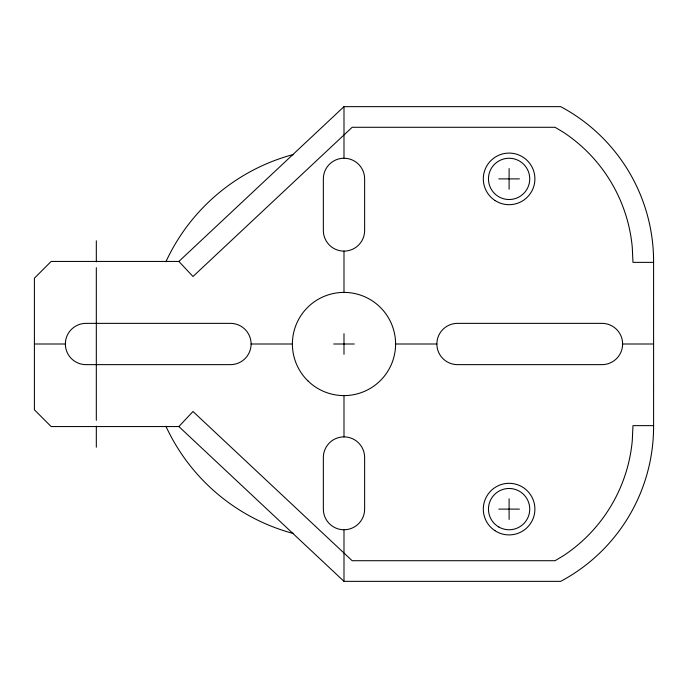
<?xml version="1.0" encoding="UTF-8"?>
<svg xmlns="http://www.w3.org/2000/svg" width="688" height="688" viewBox="0 0 688 688"><rect width="100%" height="100%" fill="white"/><g stroke="black" fill="none" stroke-linecap="round" stroke-linejoin="round"><path stroke-width="1.03" d="M653.6 425.631L653.583 426.56A175.431 175.431 0 0 1 560.703 581.351L343.991 581.351L178.871 426.56L51.153 426.56L34.4 409.799L34.4 278.201L51.153 261.44L178.871 261.44L343.991 106.649L560.703 106.649A175.431 175.431 0 0 1 653.583 261.44L653.6 425.631L632.96 425.631L632.289 440.475A154.774 154.774 0 0 1 562.965 556.016L555.044 560.711L352.153 560.711L192.993 411.501L178.871 426.56M498.783 178.889L519.423 178.889M653.6 262.369L632.96 262.369L632.289 247.525A154.774 154.774 0 0 0 562.965 131.984L555.044 127.289L352.153 127.289L192.993 276.499L178.871 261.44M34.4 344L65.36 344A20.64 20.64 0 0 1 86 323.36L230.471 323.36A20.64 20.64 0 0 1 251.111 344L292.391 344M333.671 344L354.311 344M395.591 344L436.863 344A20.64 20.64 0 0 1 457.503 323.36L601.983 323.36A20.64 20.64 0 0 1 622.623 344L653.6 344M498.783 509.111L519.423 509.111M509.103 168.569L509.103 189.209M509.103 498.791L509.103 519.431M343.991 106.649L343.991 158.249A20.64 20.64 0 0 1 364.631 178.889L364.631 230.48A20.64 20.64 0 0 1 343.991 251.12L343.991 292.4M343.991 333.68L343.991 354.32M343.991 395.6L343.991 436.88A20.64 20.64 0 0 1 364.631 457.52L364.631 509.111A20.64 20.64 0 0 1 343.991 529.751L343.991 581.351M96.32 240.8L96.32 261.836M96.32 267.718L96.32 420.282M96.32 426.164L96.32 447.2M622.623 344A20.64 20.64 0 0 1 601.983 364.64L457.503 364.64A20.64 20.64 0 0 1 436.863 344M343.991 158.249A20.64 20.64 0 0 0 323.351 178.889L323.351 230.48A20.64 20.64 0 0 0 343.991 251.12M65.36 344A20.64 20.64 0 0 0 86 364.64L230.471 364.64A20.64 20.64 0 0 0 251.111 344M343.991 529.751A20.64 20.64 0 0 1 323.351 509.111L323.351 457.52A20.64 20.64 0 0 1 343.991 436.88M293.226 533.475A196.157 196.157 0 0 1 165.92 426.268M165.92 261.732A196.157 196.157 0 0 1 293.226 154.525M308.104 381.075A51.6 51.6 0 0 0 394.043 356.539A51.6 51.6 0 0 0 329.827 294.387A51.6 51.6 0 0 0 308.104 381.075M494.509 193.483A20.64 20.64 0 0 0 529.038 184.229A20.64 20.64 0 0 0 503.762 158.954A20.64 20.64 0 0 0 494.509 193.483M498.783 526.991A20.64 20.64 0 0 0 529.743 509.111A20.64 20.64 0 0 0 498.783 491.241A20.64 20.64 0 0 0 498.783 526.991M494.947 530.68A25.8 25.8 0 0 0 534.86 510.591A25.8 25.8 0 0 0 497.51 486.072A25.8 25.8 0 0 0 494.947 530.68M494.947 200.449A25.8 25.8 0 0 0 534.86 180.368A25.8 25.8 0 0 0 497.51 155.841A25.8 25.8 0 0 0 494.947 200.449"/></g></svg>
